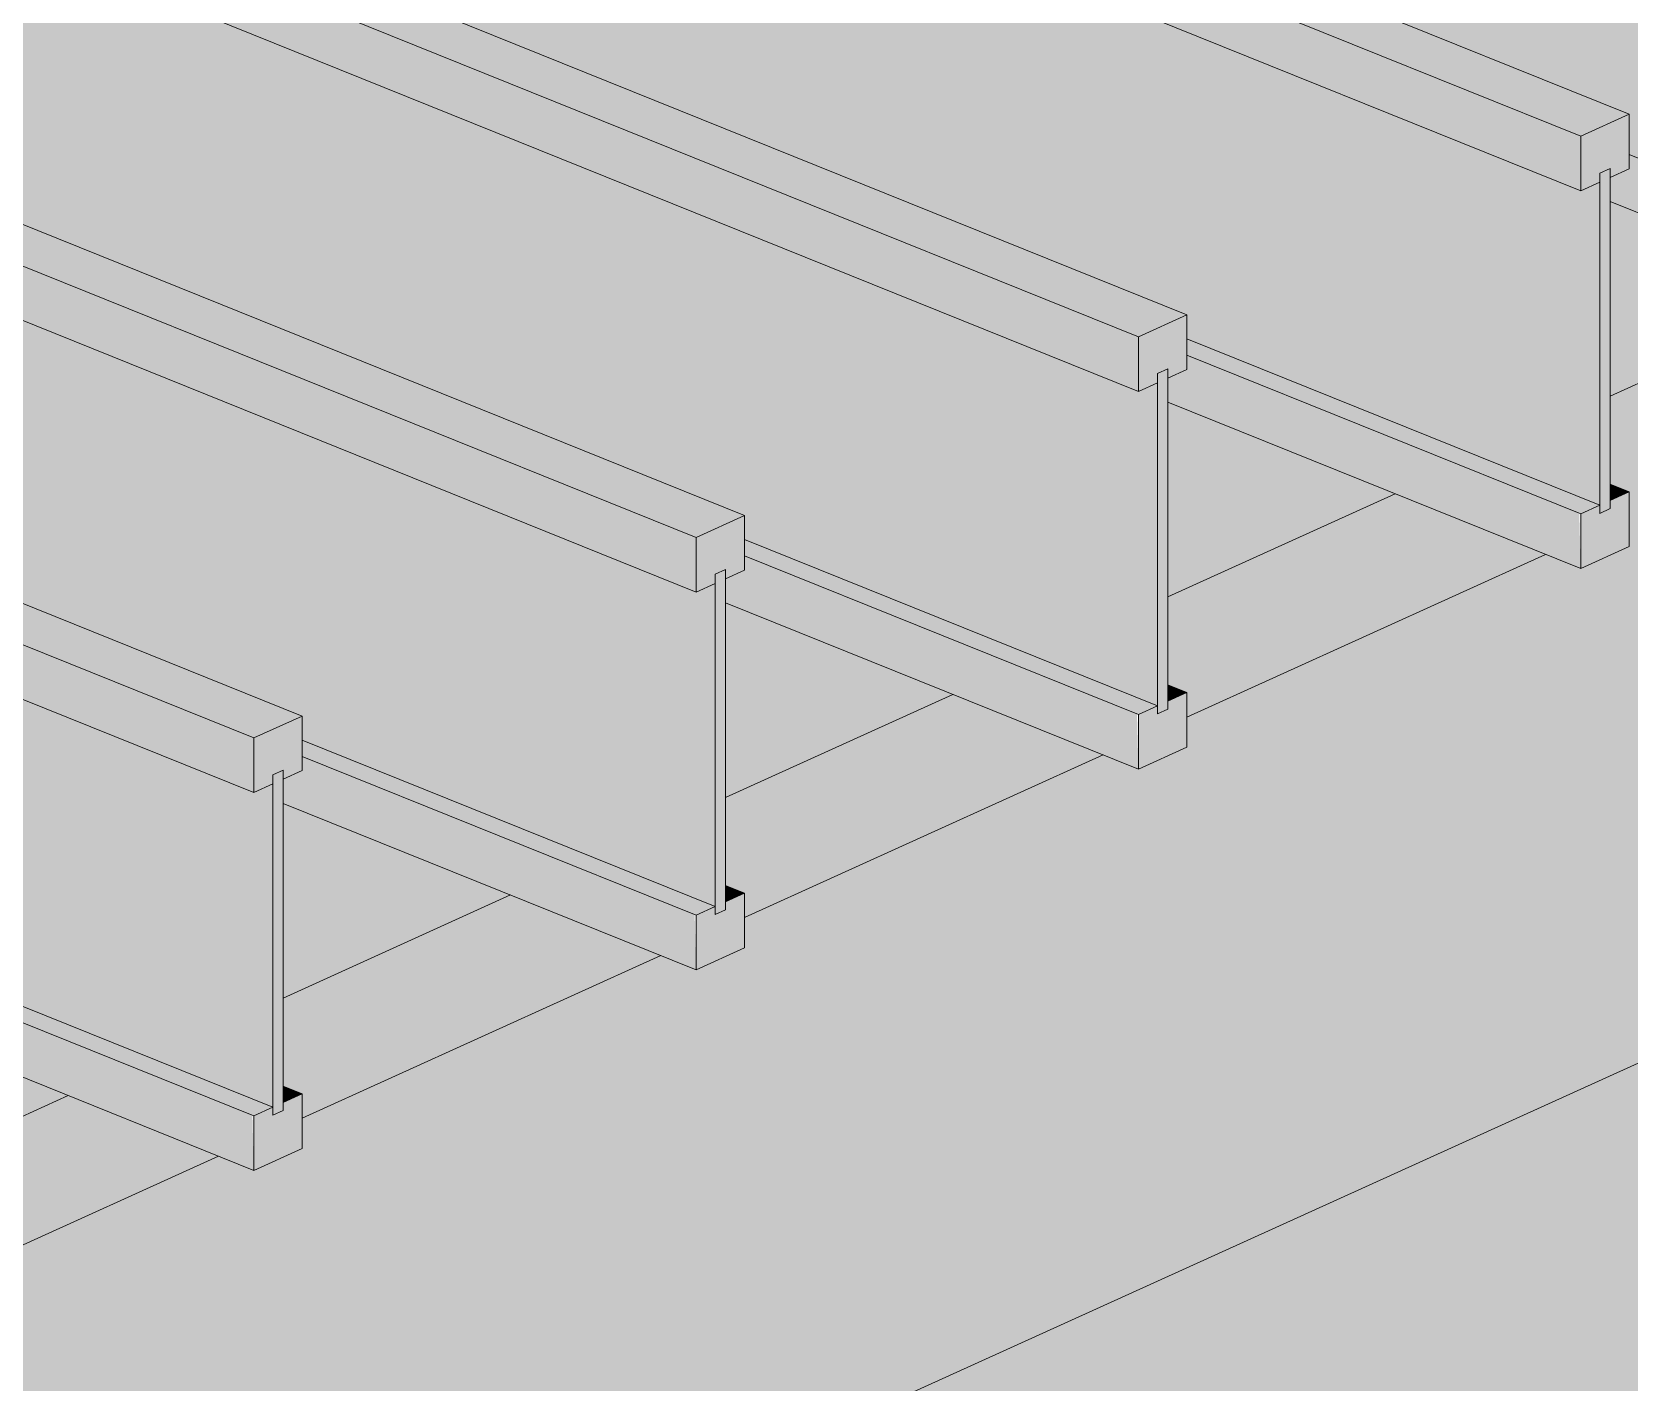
# Model space of a CAD drawing. Header units: inches. Extents: x -8719 to -3484, y -2874 to 4085.
# Drawn here: x -8010.42 to -7970.79, y 1863.63 to 1897.15 of the extents above; entities that cross this region are included whole.
import ezdxf

# ---------------------------------------------------------------- set-up
doc = ezdxf.new("R2010")
doc.units = ezdxf.units.IN
doc.header["$MEASUREMENT"] = 0
for name, color, linetype, lineweight in [('S-BEAM', 12, 'Continuous', 9), ('S-BEAM-1', 63, 'Continuous', 9), ('S-BEAM-2', 143, 'Continuous', 9), ('S-FNDN', 32, 'Continuous', 13)]:
    doc.layers.add(name, color=color, linetype=linetype, lineweight=lineweight)

# ---------------------------------------------------------------- blocks, each defined once
blk = doc.blocks.new('Dimension Lumber - GLULAM - 5_125 in_ x 15 in_-2273012-STRUCTURAL - 3D - NORTHWEST')
at = {"layer": 'S-BEAM-1'}
h = blk.add_hatch(color=256, dxfattribs=at)
h.paths.add_polyline_path([(-8133.084, 1797.802), (-8130.681, 1798.893), (-8133.084, 1799.862)], flags=0)
h.paths.add_polyline_path([(-8122.662, 1807.422), (-8122.662, 1814.443), (-8123.134, 1814.648), (-8123.134, 1815.426), (-8124.439, 1814.833), (-8124.439, 1814.648), (-8125.64, 1814.103), (-8125.857, 1814.19), (-8131.712, 1811.533), (-8131.712, 1811.071), (-8123.613, 1807.805)], flags=0)
h.paths.add_polyline_path([(-8111.687, 1812.402), (-8111.687, 1819.423), (-8112.159, 1819.613), (-8112.214, 1820.381), (-8113.465, 1819.814), (-8113.465, 1819.628), (-8114.665, 1819.083), (-8114.925, 1819.151), (-8121.276, 1816.269), (-8112.159, 1812.592)], flags=0)
h.paths.add_polyline_path([(-8100.712, 1817.382), (-8100.712, 1824.403), (-8101.184, 1824.594), (-8101.184, 1825.386), (-8102.49, 1824.794), (-8102.49, 1824.608), (-8103.69, 1824.063), (-8103.907, 1824.151), (-8110.301, 1821.249), (-8105.098, 1819.151)], flags=0)
h.paths.add_polyline_path([(-8089.737, 1822.363), (-8089.737, 1829.384), (-8090.209, 1829.588), (-8090.209, 1830.367), (-8091.515, 1829.774), (-8091.515, 1829.588), (-8092.715, 1829.044), (-8092.932, 1829.131), (-8099.327, 1826.229), (-8090.209, 1822.553)], flags=0)
h.paths.add_polyline_path([(-8071.434, 1825.778), (-8067.515, 1827.557), (-8071.434, 1829.137), (-8071.434, 1828.507)], flags=0)
h.paths.add_polyline_path([(-8079.952, 1827.822), (-8079.952, 1832.571), (-8082.81, 1833.724), (-8088.352, 1831.209), (-8085.386, 1830.014)], flags=0)
h.paths.add_polyline_path([(-8048.047, 1836.391), (-7950.61, 1880.605), (-7950.61, 1881.371), (-7953.47, 1880.073), (-7953.697, 1880.165), (-7953.697, 1891.916), (-7950.61, 1893.316), (-7950.61, 1894.277), (-7959.815, 1890.1), (-7959.815, 1889.351), (-7961.016, 1888.806), (-7961.89, 1889.158), (-7970.79, 1885.119), (-7970.79, 1884.371), (-7971.991, 1883.826), (-7972.864, 1884.178), (-7981.765, 1880.139), (-7981.765, 1879.39), (-7982.966, 1878.846), (-7983.839, 1879.198), (-7992.74, 1875.159), (-7992.74, 1874.41), (-7993.941, 1873.865), (-7994.814, 1874.218), (-8003.715, 1870.179), (-8003.715, 1869.43), (-8004.916, 1868.885), (-8005.789, 1869.238), (-8014.69, 1865.199), (-8014.69, 1864.45), (-8015.89, 1863.905), (-8016.764, 1864.257), (-8025.665, 1860.218), (-8025.665, 1859.47), (-8026.865, 1858.925), (-8027.739, 1859.277), (-8036.64, 1855.238), (-8036.64, 1854.489), (-8037.84, 1853.945), (-8038.714, 1854.297), (-8047.615, 1850.258), (-8047.615, 1849.509), (-8048.815, 1848.964), (-8049.689, 1849.317), (-8058.59, 1845.278), (-8058.59, 1844.529), (-8059.79, 1843.984), (-8060.664, 1844.337), (-8063.999, 1842.823), (-8058.59, 1840.642)], flags=0)
h = blk.add_hatch(color=256, dxfattribs=at)
h.paths.add_polyline_path([(-8143.203, 1807.668), (-8143.203, 1810.078), (-8146.015, 1808.802), (-8143.544, 1807.805)], flags=0)
h.paths.add_polyline_path([(-8063.999, 1842.823), (-8060.664, 1844.337), (-8064.393, 1845.84), (-8067.728, 1844.327), (-8066.879, 1843.984)], flags=0)
h.paths.add_polyline_path([(-8058.59, 1845.278), (-8049.689, 1849.317), (-8053.418, 1850.821), (-8059.061, 1848.26), (-8059.061, 1846.075), (-8058.59, 1845.885), (-8058.59, 1845.34)], flags=0)
h.paths.add_polyline_path([(-8047.615, 1850.258), (-8038.714, 1854.297), (-8042.443, 1855.801), (-8048.086, 1853.187), (-8048.086, 1851.055), (-8047.615, 1850.865), (-8047.615, 1850.32)], flags=0)
h.paths.add_polyline_path([(-8036.64, 1855.238), (-8027.739, 1859.277), (-8031.468, 1860.781), (-8037.112, 1858.22), (-8037.112, 1856.035), (-8036.64, 1855.845), (-8036.64, 1855.3)], flags=0)
h.paths.add_polyline_path([(-8025.665, 1860.218), (-8016.764, 1864.257), (-8020.494, 1865.761), (-8026.137, 1863.2), (-8026.137, 1861.016), (-8025.665, 1860.825), (-8025.665, 1860.281)], flags=0)
h.paths.add_polyline_path([(-8014.69, 1865.199), (-8005.789, 1869.238), (-8009.519, 1870.741), (-8015.162, 1868.181), (-8015.162, 1865.996), (-8014.69, 1865.806), (-8014.69, 1865.261)], flags=0)
h.paths.add_polyline_path([(-8003.715, 1870.179), (-7994.814, 1874.218), (-7998.544, 1875.722), (-8004.187, 1873.161), (-8004.187, 1870.976), (-8003.715, 1870.786), (-8003.715, 1870.241)], flags=0)
h.paths.add_polyline_path([(-7992.74, 1875.159), (-7983.839, 1879.198), (-7987.569, 1880.702), (-7993.212, 1878.141), (-7993.212, 1875.956), (-7992.74, 1875.766), (-7992.74, 1875.221)], flags=0)
h.paths.add_polyline_path([(-7981.765, 1880.139), (-7972.864, 1884.178), (-7976.594, 1885.682), (-7982.237, 1883.121), (-7982.237, 1880.936), (-7981.765, 1880.746), (-7981.765, 1880.201)], flags=0)
h.paths.add_polyline_path([(-7970.79, 1885.119), (-7961.89, 1889.158), (-7965.619, 1890.662), (-7971.262, 1888.101), (-7971.262, 1885.917), (-7970.79, 1885.726), (-7970.79, 1885.182)], flags=0)
h.paths.add_polyline_path([(-7959.815, 1890.1), (-7954.769, 1892.39), (-7958.498, 1893.893), (-7960.287, 1893.082), (-7960.287, 1890.897), (-7959.815, 1890.707), (-7959.815, 1890.162)], flags=0)
at = {"layer": 'S-BEAM'}
for p, q in [((-7965.619, 1890.662), (-7971.262, 1888.101)), ((-7976.594, 1885.682), (-7982.237, 1883.121)), ((-7981.765, 1880.139), (-7972.864, 1884.178)), ((-7950.61, 1880.605), (-8048.047, 1836.391)), ((-7987.569, 1880.702), (-7993.212, 1878.141)), ((-7992.74, 1875.159), (-7983.839, 1879.198)), ((-7998.544, 1875.722), (-8004.187, 1873.161)), ((-8003.715, 1870.179), (-7994.814, 1874.218)), ((-8009.519, 1870.741), (-8015.162, 1868.181)), ((-8014.69, 1865.199), (-8005.789, 1869.238))]:
    blk.add_line(p, q, dxfattribs=at)
blk = doc.blocks.new('Plywood Web Joist - 11 7_8_ TJI360 _ 16_ O_C_-V165-STRUCTURAL - 3D - NORTHWEST')
at = {"layer": 'S-BEAM-2'}
h = blk.add_hatch(color=256, dxfattribs=at)
h.paths.add_polyline_path([(-7960.544, 1890.376), (-7960.544, 1898.398), (-7961.016, 1898.184), (-8030.096, 1926.039), (-8033.207, 1920.272), (-7970.79, 1895.104), (-7970.79, 1894.507), (-7961.016, 1890.566)], flags=0)
h.paths.add_polyline_path([(-8107.42, 1950.197), (-8100.229, 1953.505), (-8101.539, 1954.847), (-8137.209, 1969.23), (-8131.557, 1959.93), (-8107.472, 1950.218)], flags=0)
for points in [[(-7961.016, 1890.162), (-7960.544, 1890.376), (-7970.79, 1894.507), (-7970.79, 1894.103), (-7961.051, 1890.176)], [(-7961.016, 1888.806), (-7961.051, 1890.176), (-7970.79, 1894.103), (-7970.79, 1893.748), (-7971.262, 1893.534), (-7971.262, 1892.938), (-7961.89, 1889.158)]]:
    blk.add_hatch(color=256, dxfattribs=at).paths.add_polyline_path(points, flags=0)
at = {"layer": 'S-BEAM'}
for p, q in [((-7970.79, 1894.103), (-7961.016, 1890.162)), ((-7971.262, 1892.938), (-7961.016, 1888.806))]:
    blk.add_line(p, q, dxfattribs=at)
blk = doc.blocks.new('Plywood Web Joist - 11 7_8_ TJI360 _ 16_ O_C_-V166-STRUCTURAL - 3D - NORTHWEST')
at = {"layer": 'S-BEAM-2'}
h = blk.add_hatch(color=256, dxfattribs=at)
h.paths.add_polyline_path([(-7971.991, 1893.204), (-7971.991, 1894.56), (-8033.662, 1919.427), (-8034.263, 1918.314), (-7981.765, 1897.145)], flags=0)
h.paths.add_polyline_path([(-8110.202, 1948.934), (-8108.673, 1949.673), (-8130.729, 1958.567), (-8129.638, 1956.771), (-8110.255, 1948.955)], flags=0)
h.paths.add_polyline_path([(-8140.576, 1961.182), (-8141.667, 1962.977), (-8150.24, 1966.434), (-8148.057, 1964.198), (-8142.238, 1961.852)], flags=0)
h = blk.add_hatch(color=256, dxfattribs=at)
h.paths.add_polyline_path([(-7971.991, 1894.56), (-7970.79, 1895.104), (-8033.207, 1920.272), (-8033.662, 1919.427), (-7980.953, 1898.173)], flags=0)
h.paths.add_polyline_path([(-8108.62, 1949.652), (-8107.472, 1950.218), (-8131.557, 1959.93), (-8130.729, 1958.567), (-8108.673, 1949.673)], flags=0)
h.paths.add_polyline_path([(-8141.667, 1962.977), (-8142.496, 1964.34), (-8147.276, 1966.268), (-8147.276, 1965.239), (-8142.051, 1963.132)], flags=0)
h = blk.add_hatch(color=256, dxfattribs=at)
h.paths.add_polyline_path([(-7971.519, 1885.396), (-7971.519, 1893.418), (-7971.991, 1893.204), (-8034.263, 1918.314), (-8037.374, 1912.547), (-7981.765, 1890.124), (-7981.765, 1889.527), (-7971.964, 1885.575)], flags=0)
h.paths.add_polyline_path([(-8118.395, 1945.216), (-8110.255, 1948.955), (-8129.638, 1956.771), (-8123.985, 1947.471)], flags=0)
h.paths.add_polyline_path([(-8134.924, 1951.881), (-8140.576, 1961.182), (-8148.057, 1964.198), (-8136.753, 1952.619)], flags=0)
h = blk.add_hatch(color=256, dxfattribs=at)
h.paths.add_polyline_path([(-7971.991, 1883.826), (-7970.79, 1884.371), (-7970.79, 1885.726), (-7971.262, 1885.512), (-7971.286, 1885.302), (-7971.519, 1885.196), (-7971.519, 1885.396), (-7971.991, 1885.182), (-7971.991, 1884.575)], flags=0)
h.paths.add_polyline_path([(-7971.991, 1893.204), (-7971.519, 1893.418), (-7971.519, 1893.644), (-7971.262, 1893.748), (-7971.262, 1893.534), (-7970.79, 1893.76), (-7970.79, 1895.104), (-7971.991, 1894.56), (-7971.991, 1893.644)], flags=0)
for points in [[(-7971.519, 1885.196), (-7971.262, 1885.313), (-7971.262, 1893.76), (-7971.519, 1893.638), (-7971.519, 1885.313)], [(-7971.991, 1885.182), (-7971.519, 1885.396), (-7981.765, 1889.527), (-7981.765, 1889.123), (-7972.026, 1885.196)], [(-7971.991, 1883.826), (-7972.026, 1885.196), (-7981.765, 1889.123), (-7981.765, 1888.768), (-7982.237, 1888.554), (-7982.237, 1887.957), (-7972.864, 1884.178)], [(-7971.262, 1885.512), (-7970.79, 1885.726), (-7971.262, 1885.917)]]:
    blk.add_hatch(color=256, dxfattribs=at).paths.add_polyline_path(points, flags=0)
at = {"layer": 'S-BEAM'}
for p, q in [((-8033.207, 1920.272), (-7970.79, 1895.104)), ((-7971.991, 1894.56), (-8033.662, 1919.427)), ((-8034.263, 1918.314), (-7971.991, 1893.204)), ((-7970.79, 1895.104), (-7971.991, 1894.56)), ((-7970.79, 1893.748), (-7970.79, 1895.104)), ((-7971.991, 1894.56), (-7971.991, 1893.204)), ((-7971.519, 1893.644), (-7971.262, 1893.76)), ((-7971.262, 1893.76), (-7971.519, 1893.644)), ((-7971.519, 1893.418), (-7971.519, 1893.644)), ((-7971.519, 1893.644), (-7971.519, 1885.196)), ((-7971.262, 1893.76), (-7971.262, 1893.534)), ((-7971.262, 1885.313), (-7971.262, 1893.76)), ((-7971.262, 1893.534), (-7970.79, 1893.748)), ((-7971.991, 1893.204), (-7971.519, 1893.418)), ((-7981.765, 1889.527), (-7971.519, 1885.396)), ((-7981.765, 1889.123), (-7971.991, 1885.182)), ((-7982.237, 1887.957), (-7971.991, 1883.826)), ((-7970.79, 1885.726), (-7971.262, 1885.917)), ((-7970.79, 1885.726), (-7971.262, 1885.512)), ((-7970.79, 1884.371), (-7970.79, 1885.726)), ((-7971.519, 1885.396), (-7971.991, 1885.182)), ((-7971.519, 1885.196), (-7971.519, 1885.396)), ((-7971.262, 1885.313), (-7971.519, 1885.196)), ((-7971.519, 1885.196), (-7971.262, 1885.313)), ((-7971.262, 1885.512), (-7971.262, 1885.313)), ((-7971.991, 1885.182), (-7971.991, 1883.826)), ((-7971.991, 1883.826), (-7970.79, 1884.371))]:
    blk.add_line(p, q, dxfattribs=at)
blk = doc.blocks.new('Plywood Web Joist - 11 7_8_ TJI360 _ 16_ O_C_-V167-STRUCTURAL - 3D - NORTHWEST')
at = {"layer": 'S-BEAM-2'}
h = blk.add_hatch(color=256, dxfattribs=at)
h.paths.add_polyline_path([(-7982.966, 1889.579), (-7981.765, 1890.124), (-8037.374, 1912.547), (-8037.829, 1911.702), (-7984.445, 1890.176)], flags=0)
h.paths.add_polyline_path([(-8119.595, 1944.672), (-8118.395, 1945.216), (-8123.985, 1947.471), (-8123.157, 1946.108)], flags=0)
h.paths.add_polyline_path([(-8134.096, 1950.519), (-8134.924, 1951.881), (-8136.753, 1952.619), (-8135.097, 1950.923)], flags=0)
h.paths.add_polyline_path([(-8151.791, 1957.654), (-8153.447, 1959.35), (-8158.724, 1961.478), (-8159.924, 1960.934), (-8152.121, 1957.787)], flags=0)
h = blk.add_hatch(color=256, dxfattribs=at)
h.paths.add_polyline_path([(-7982.966, 1888.224), (-7982.966, 1889.579), (-8037.829, 1911.702), (-8038.43, 1910.588), (-7989.495, 1890.856)], flags=0)
h.paths.add_polyline_path([(-8121.177, 1943.954), (-8119.595, 1944.672), (-8123.157, 1946.108), (-8122.066, 1944.312)], flags=0)
h.paths.add_polyline_path([(-8133.094, 1948.871), (-8134.096, 1950.519), (-8135.097, 1950.923), (-8133.928, 1949.726)], flags=0)
h.paths.add_polyline_path([(-8149.608, 1955.418), (-8151.791, 1957.654), (-8159.924, 1960.934), (-8159.924, 1959.578), (-8153.213, 1956.871)], flags=0)
h = blk.add_hatch(color=256, dxfattribs=at)
h.paths.add_polyline_path([(-7982.494, 1880.415), (-7982.494, 1888.438), (-7982.966, 1888.224), (-8038.43, 1910.588), (-8041.541, 1904.822), (-7992.74, 1885.144), (-7992.74, 1884.547), (-7982.966, 1880.606)], flags=0)
h.paths.add_polyline_path([(-8121.703, 1943.715), (-8121.177, 1943.954), (-8122.066, 1944.312), (-8121.846, 1943.951)], flags=0)
h.paths.add_polyline_path([(-8138.303, 1943.839), (-8149.608, 1955.418), (-8159.453, 1959.388), (-8159.453, 1952.367), (-8138.582, 1943.951)], flags=0)
h = blk.add_hatch(color=256, dxfattribs=at)
h.paths.add_polyline_path([(-7982.966, 1878.846), (-7981.765, 1879.39), (-7981.765, 1880.746), (-7982.237, 1880.532), (-7982.261, 1880.321), (-7982.494, 1880.216), (-7982.494, 1880.415), (-7982.966, 1880.201), (-7982.966, 1879.595)], flags=0)
h.paths.add_polyline_path([(-7982.966, 1888.224), (-7982.494, 1888.438), (-7982.494, 1888.664), (-7982.237, 1888.768), (-7982.237, 1888.554), (-7981.765, 1888.78), (-7981.765, 1890.124), (-7982.966, 1889.579), (-7982.966, 1888.664)], flags=0)
for points in [[(-7982.494, 1880.216), (-7982.237, 1880.332), (-7982.237, 1888.78), (-7982.494, 1888.658), (-7982.494, 1880.332)], [(-7982.966, 1880.201), (-7982.494, 1880.415), (-7992.74, 1884.547), (-7992.74, 1884.143), (-7983.001, 1880.216)], [(-7982.966, 1878.846), (-7983.001, 1880.216), (-7992.74, 1884.143), (-7992.74, 1883.788), (-7993.212, 1883.574), (-7993.212, 1882.977), (-7983.839, 1879.198)], [(-7982.237, 1880.532), (-7981.765, 1880.746), (-7982.237, 1880.936)]]:
    blk.add_hatch(color=256, dxfattribs=at).paths.add_polyline_path(points, flags=0)
at = {"layer": 'S-BEAM'}
for p, q in [((-8037.374, 1912.547), (-7981.765, 1890.124)), ((-7982.966, 1889.579), (-8037.829, 1911.702)), ((-8038.43, 1910.588), (-7982.966, 1888.224)), ((-7981.765, 1890.124), (-7982.966, 1889.579)), ((-7981.765, 1888.768), (-7981.765, 1890.124)), ((-7982.966, 1889.579), (-7982.966, 1888.224)), ((-7982.966, 1888.224), (-7982.494, 1888.438)), ((-7982.494, 1888.664), (-7982.237, 1888.78)), ((-7982.237, 1888.78), (-7982.494, 1888.664)), ((-7982.494, 1888.438), (-7982.494, 1888.664)), ((-7982.494, 1888.664), (-7982.494, 1880.216)), ((-7982.237, 1888.78), (-7982.237, 1888.554)), ((-7982.237, 1880.332), (-7982.237, 1888.78)), ((-7982.237, 1888.554), (-7981.765, 1888.768)), ((-7992.74, 1884.547), (-7982.494, 1880.415)), ((-7992.74, 1884.143), (-7982.966, 1880.201)), ((-7993.212, 1882.977), (-7982.966, 1878.846)), ((-7981.765, 1880.746), (-7982.237, 1880.936)), ((-7981.765, 1880.746), (-7982.237, 1880.532)), ((-7982.237, 1880.532), (-7982.237, 1880.332)), ((-7981.765, 1879.39), (-7981.765, 1880.746)), ((-7982.494, 1880.415), (-7982.966, 1880.201)), ((-7982.966, 1880.201), (-7982.966, 1878.846)), ((-7982.494, 1880.216), (-7982.494, 1880.415)), ((-7982.237, 1880.332), (-7982.494, 1880.216)), ((-7982.494, 1880.216), (-7982.237, 1880.332)), ((-7982.966, 1878.846), (-7981.765, 1879.39))]:
    blk.add_line(p, q, dxfattribs=at)
blk = doc.blocks.new('Plywood Web Joist - 11 7_8_ TJI360 _ 16_ O_C_-V168-STRUCTURAL - 3D - NORTHWEST')
at = {"layer": 'S-BEAM-2'}
h = blk.add_hatch(color=256, dxfattribs=at)
h.paths.add_polyline_path([(-7993.941, 1884.599), (-7992.74, 1885.144), (-8041.541, 1904.822), (-8041.997, 1903.977), (-8000.449, 1887.224)], flags=0)
h.paths.add_polyline_path([(-8136.647, 1942.142), (-8138.303, 1943.839), (-8169.699, 1956.498), (-8170.899, 1955.953), (-8137.544, 1942.504)], flags=0)
h = blk.add_hatch(color=256, dxfattribs=at)
h.paths.add_polyline_path([(-7993.941, 1883.243), (-7993.941, 1884.599), (-8041.997, 1903.977), (-8042.597, 1902.863), (-8003.715, 1887.185)], flags=0)
h.paths.add_polyline_path([(-8134.464, 1939.906), (-8136.647, 1942.142), (-8170.899, 1955.953), (-8170.899, 1954.598), (-8136.715, 1940.813)], flags=0)
h = blk.add_hatch(color=256, dxfattribs=at)
h.paths.add_polyline_path([(-7993.469, 1875.435), (-7993.469, 1883.457), (-7993.941, 1883.243), (-8042.597, 1902.863), (-8045.708, 1897.096), (-8003.715, 1880.164), (-8003.715, 1879.567), (-7993.941, 1875.625)], flags=0)
h.paths.add_polyline_path([(-8140.344, 1935.256), (-8133.154, 1938.564), (-8134.464, 1939.906), (-8170.428, 1954.407), (-8170.428, 1947.386), (-8140.397, 1935.277)], flags=0)
h = blk.add_hatch(color=256, dxfattribs=at)
h.paths.add_polyline_path([(-7993.941, 1873.865), (-7992.74, 1874.41), (-7992.74, 1875.766), (-7993.212, 1875.552), (-7993.236, 1875.341), (-7993.469, 1875.235), (-7993.469, 1875.435), (-7993.941, 1875.221), (-7993.941, 1874.614)], flags=0)
h.paths.add_polyline_path([(-7993.941, 1883.243), (-7993.469, 1883.457), (-7993.469, 1883.683), (-7993.212, 1883.788), (-7993.212, 1883.574), (-7992.74, 1883.8), (-7992.74, 1885.144), (-7993.941, 1884.599), (-7993.941, 1883.683)], flags=0)
for points in [[(-7993.469, 1875.235), (-7993.212, 1875.352), (-7993.212, 1883.8), (-7993.469, 1883.678), (-7993.469, 1875.352)], [(-7993.941, 1875.221), (-7993.469, 1875.435), (-8003.715, 1879.567), (-8003.715, 1879.163), (-7993.976, 1875.235)], [(-7993.941, 1873.865), (-7993.976, 1875.235), (-8003.715, 1879.163), (-8003.715, 1878.808), (-8004.187, 1878.594), (-8004.187, 1877.997), (-7994.814, 1874.218)], [(-7993.212, 1875.552), (-7992.74, 1875.766), (-7993.212, 1875.956), (-7993.212, 1875.878)]]:
    blk.add_hatch(color=256, dxfattribs=at).paths.add_polyline_path(points, flags=0)
at = {"layer": 'S-BEAM'}
for p, q in [((-8041.541, 1904.822), (-7992.74, 1885.144)), ((-7993.941, 1884.599), (-8041.997, 1903.977)), ((-8042.597, 1902.863), (-7993.941, 1883.243)), ((-7992.74, 1885.144), (-7993.941, 1884.599)), ((-7992.74, 1883.788), (-7992.74, 1885.144)), ((-7993.941, 1884.599), (-7993.941, 1883.243)), ((-7993.469, 1883.683), (-7993.212, 1883.8)), ((-7993.212, 1883.8), (-7993.469, 1883.683)), ((-7993.469, 1883.457), (-7993.469, 1883.683)), ((-7993.469, 1883.683), (-7993.469, 1875.235)), ((-7993.212, 1883.8), (-7993.212, 1883.574)), ((-7993.212, 1875.352), (-7993.212, 1883.8)), ((-7993.212, 1883.574), (-7992.74, 1883.788)), ((-7993.941, 1883.243), (-7993.469, 1883.457)), ((-8003.715, 1879.567), (-7993.469, 1875.435)), ((-8003.715, 1879.163), (-7993.941, 1875.221)), ((-8004.187, 1877.997), (-7993.941, 1873.865)), ((-7992.74, 1875.766), (-7993.212, 1875.956)), ((-7992.74, 1875.766), (-7993.212, 1875.552)), ((-7992.74, 1874.41), (-7992.74, 1875.766)), ((-7993.469, 1875.435), (-7993.941, 1875.221)), ((-7993.469, 1875.235), (-7993.469, 1875.435)), ((-7993.212, 1875.352), (-7993.469, 1875.235)), ((-7993.469, 1875.235), (-7993.212, 1875.352)), ((-7993.212, 1875.552), (-7993.212, 1875.352)), ((-7993.941, 1875.221), (-7993.941, 1873.865)), ((-7993.941, 1873.865), (-7992.74, 1874.41))]:
    blk.add_line(p, q, dxfattribs=at)
blk = doc.blocks.new('Plywood Web Joist - 11 7_8_ TJI360 _ 16_ O_C_-V169-STRUCTURAL - 3D - NORTHWEST')
at = {"layer": 'S-BEAM-2'}
h = blk.add_hatch(color=256, dxfattribs=at)
h.paths.add_polyline_path([(-8004.916, 1879.619), (-8003.715, 1880.164), (-8045.708, 1897.096), (-8046.164, 1896.251), (-8006.395, 1880.216)], flags=0)
h.paths.add_polyline_path([(-8141.545, 1934.711), (-8140.397, 1935.277), (-8180.674, 1951.518), (-8181.874, 1950.973), (-8141.598, 1934.733)], flags=0)
h = blk.add_hatch(color=256, dxfattribs=at)
h.paths.add_polyline_path([(-8004.916, 1878.263), (-8004.916, 1879.619), (-8046.164, 1896.251), (-8046.764, 1895.138), (-8007.026, 1879.114)], flags=0)
h.paths.add_polyline_path([(-8143.127, 1933.993), (-8141.598, 1934.733), (-8181.874, 1950.973), (-8181.874, 1949.617), (-8143.18, 1934.015)], flags=0)
h = blk.add_hatch(color=256, dxfattribs=at)
h.paths.add_polyline_path([(-8004.444, 1870.455), (-8004.444, 1878.477), (-8004.916, 1878.263), (-8046.764, 1895.138), (-8049.875, 1889.371), (-8014.69, 1875.184), (-8014.69, 1874.587), (-8004.916, 1870.645)], flags=0)
h.paths.add_polyline_path([(-8143.203, 1927.003), (-8143.203, 1933.959), (-8143.18, 1934.015), (-8181.403, 1949.427), (-8181.403, 1942.406), (-8147.276, 1928.646)], flags=0)
h = blk.add_hatch(color=256, dxfattribs=at)
h.paths.add_polyline_path([(-8004.916, 1868.885), (-8003.715, 1869.43), (-8003.715, 1870.786), (-8004.187, 1870.572), (-8004.211, 1870.361), (-8004.444, 1870.255), (-8004.444, 1870.455), (-8004.916, 1870.241), (-8004.916, 1869.634)], flags=0)
h.paths.add_polyline_path([(-8004.916, 1878.263), (-8004.444, 1878.477), (-8004.444, 1878.703), (-8004.187, 1878.808), (-8004.187, 1878.594), (-8003.715, 1878.82), (-8003.715, 1880.164), (-8004.916, 1879.619), (-8004.916, 1878.703)], flags=0)
for points in [[(-8004.444, 1870.255), (-8004.187, 1870.372), (-8004.187, 1878.82), (-8004.444, 1878.698), (-8004.444, 1870.372)], [(-8004.916, 1870.241), (-8004.444, 1870.455), (-8014.69, 1874.587), (-8014.69, 1874.182), (-8004.951, 1870.255)], [(-8004.916, 1868.885), (-8004.951, 1870.255), (-8014.69, 1874.182), (-8014.69, 1873.828), (-8015.162, 1873.614), (-8015.162, 1873.017), (-8005.789, 1869.238)], [(-8004.187, 1870.572), (-8003.715, 1870.786), (-8004.187, 1870.976)]]:
    blk.add_hatch(color=256, dxfattribs=at).paths.add_polyline_path(points, flags=0)
at = {"layer": 'S-BEAM'}
for p, q in [((-8045.708, 1897.096), (-8003.715, 1880.164)), ((-8004.916, 1879.619), (-8046.164, 1896.251)), ((-8046.764, 1895.138), (-8004.916, 1878.263)), ((-8003.715, 1880.164), (-8004.916, 1879.619)), ((-8003.715, 1878.808), (-8003.715, 1880.164)), ((-8004.916, 1879.619), (-8004.916, 1878.263)), ((-8004.444, 1878.703), (-8004.187, 1878.82)), ((-8004.187, 1878.82), (-8004.444, 1878.703)), ((-8004.444, 1878.477), (-8004.444, 1878.703)), ((-8004.444, 1878.703), (-8004.444, 1870.255)), ((-8004.187, 1878.82), (-8004.187, 1878.594)), ((-8004.187, 1870.372), (-8004.187, 1878.82)), ((-8004.187, 1878.594), (-8003.715, 1878.808)), ((-8004.916, 1878.263), (-8004.444, 1878.477)), ((-8014.69, 1874.587), (-8004.444, 1870.455)), ((-8014.69, 1874.182), (-8004.916, 1870.241)), ((-8015.162, 1873.017), (-8004.916, 1868.885)), ((-8003.715, 1870.786), (-8004.187, 1870.976)), ((-8003.715, 1870.786), (-8004.187, 1870.572)), ((-8004.187, 1870.572), (-8004.187, 1870.372)), ((-8003.715, 1869.43), (-8003.715, 1870.786)), ((-8004.444, 1870.455), (-8004.916, 1870.241)), ((-8004.916, 1870.241), (-8004.916, 1868.885)), ((-8004.444, 1870.255), (-8004.444, 1870.455)), ((-8004.187, 1870.372), (-8004.444, 1870.255)), ((-8004.444, 1870.255), (-8004.187, 1870.372)), ((-8004.916, 1868.885), (-8003.715, 1869.43))]:
    blk.add_line(p, q, dxfattribs=at)

msp = doc.modelspace()

# ---------------------------------------------------------------- hatches: boundary and pattern name
at = {"layer": 'S-FNDN'}
h = msp.add_hatch(color=256, dxfattribs=at)
h.paths.add_polyline_path([(-8006.978, 1819.831), (-7950.61, 1845.409), (-7950.61, 1880.605), (-8048.047, 1836.391), (-8007.026, 1819.85)], flags=0)
h.paths.add_polyline_path([(-8067.728, 1844.327), (-8064.393, 1845.84), (-8070.036, 1848.116), (-8070.036, 1845.257), (-8068.386, 1844.592)], flags=0)
h.paths.add_polyline_path([(-8059.061, 1848.26), (-8053.418, 1850.821), (-8059.061, 1853.096), (-8059.061, 1848.964)], flags=0)
h.paths.add_polyline_path([(-7942.092, 1849.275), (-7890.074, 1872.88), (-7942.092, 1893.855), (-7942.092, 1849.739)], flags=0)
h.paths.add_polyline_path([(-8048.086, 1853.24), (-8042.443, 1855.801), (-8048.086, 1858.076), (-8048.086, 1853.945)], flags=0)
h.paths.add_polyline_path([(-8037.112, 1858.22), (-8031.468, 1860.781), (-8037.112, 1863.056), (-8037.112, 1858.925)], flags=0)
h.paths.add_polyline_path([(-8026.137, 1863.2), (-8020.494, 1865.761), (-8026.137, 1868.037), (-8026.137, 1864.533)], flags=0)
h.paths.add_polyline_path([(-8015.162, 1868.181), (-8009.519, 1870.741), (-8015.162, 1873.017), (-8015.162, 1868.885)], flags=0)
h.paths.add_polyline_path([(-8004.187, 1873.161), (-7998.544, 1875.722), (-8004.187, 1877.997), (-8004.187, 1873.865)], flags=0)
h.paths.add_polyline_path([(-7993.212, 1878.141), (-7987.569, 1880.702), (-7993.212, 1882.977), (-7993.212, 1878.846)], flags=0)
h.paths.add_polyline_path([(-7870.564, 1881.733), (-7867.341, 1883.195), (-7867.341, 1893.694), (-7870.564, 1896.748), (-7870.564, 1887.104)], flags=0)
h.paths.add_polyline_path([(-7982.237, 1883.121), (-7976.594, 1885.682), (-7982.237, 1887.957), (-7982.237, 1883.826)], flags=0)
h.paths.add_polyline_path([(-7862.477, 1885.402), (-7859.849, 1886.595), (-7862.477, 1889.083), (-7862.477, 1887.104)], flags=0)
h.paths.add_polyline_path([(-7880.945, 1885.883), (-7880.945, 1903.073), (-7907.568, 1913.808), (-7927.627, 1904.706), (-7887.993, 1888.724)], flags=0)
h.paths.add_polyline_path([(-7856.882, 1887.941), (-7853.018, 1889.695), (-7853.018, 1891.812), (-7858.087, 1893.856), (-7858.087, 1889.083), (-7857.337, 1888.373)], flags=0)
h.paths.add_polyline_path([(-7971.262, 1888.101), (-7965.619, 1890.662), (-7971.262, 1892.938), (-7971.262, 1888.806)], flags=0)
h.paths.add_polyline_path([(-7960.287, 1893.082), (-7958.498, 1893.893), (-7958.498, 1897.196), (-7960.287, 1897.918), (-7960.287, 1896.28)], flags=0)
h.paths.add_polyline_path([(-7853.018, 1907.028), (-7853.018, 1913.713), (-7858.087, 1915.757), (-7858.087, 1909.071), (-7854.185, 1907.498)], flags=0)
h.paths.add_polyline_path([(-7867.341, 1912.803), (-7867.341, 1915.66), (-7870.564, 1919.923), (-7870.564, 1914.102), (-7869.83, 1913.807)], flags=0)
h.paths.add_polyline_path([(-7867.341, 1918.214), (-7867.341, 1919.489), (-7868.728, 1920.048), (-7867.972, 1919.049)], flags=0)
h.paths.add_polyline_path([(-7880.945, 1918.288), (-7880.945, 1924.216), (-7882.898, 1925.003), (-7885.09, 1924.008), (-7885.09, 1919.96), (-7884.34, 1919.657)], flags=0)
h.paths.add_polyline_path([(-7849.616, 1919.201), (-7849.616, 1920.491), (-7858.087, 1923.906), (-7858.087, 1922.617), (-7851.927, 1920.133)], flags=0)
h.paths.add_polyline_path([(-7870.564, 1920.266), (-7870.253, 1920.663), (-7870.564, 1920.788), (-7870.564, 1920.405)], flags=0)
h.paths.add_polyline_path([(-7863.285, 1924.713), (-7863.285, 1926.003), (-7863.699, 1926.169), (-7864.853, 1925.345)], flags=0)
h.paths.add_polyline_path([(-7867.07, 1926.239), (-7865.915, 1927.063), (-7867.628, 1927.754), (-7868.485, 1927.365), (-7868.485, 1926.81), (-7868.295, 1926.733)], flags=0)

# ---------------------------------------------------------------- block references
at = {"layer": 'S-BEAM'}
for name in ['Plywood Web Joist - 11 7_8_ TJI360 _ 16_ O_C_-V165-STRUCTURAL - 3D - NORTHWEST', 'Plywood Web Joist - 11 7_8_ TJI360 _ 16_ O_C_-V166-STRUCTURAL - 3D - NORTHWEST', 'Plywood Web Joist - 11 7_8_ TJI360 _ 16_ O_C_-V167-STRUCTURAL - 3D - NORTHWEST', 'Plywood Web Joist - 11 7_8_ TJI360 _ 16_ O_C_-V168-STRUCTURAL - 3D - NORTHWEST', 'Plywood Web Joist - 11 7_8_ TJI360 _ 16_ O_C_-V169-STRUCTURAL - 3D - NORTHWEST', 'Dimension Lumber - GLULAM - 5_125 in_ x 15 in_-2273012-STRUCTURAL - 3D - NORTHWEST']:
    msp.add_blockref(name, (0, 0), dxfattribs=at)

doc.saveas('drawing.dxf')
